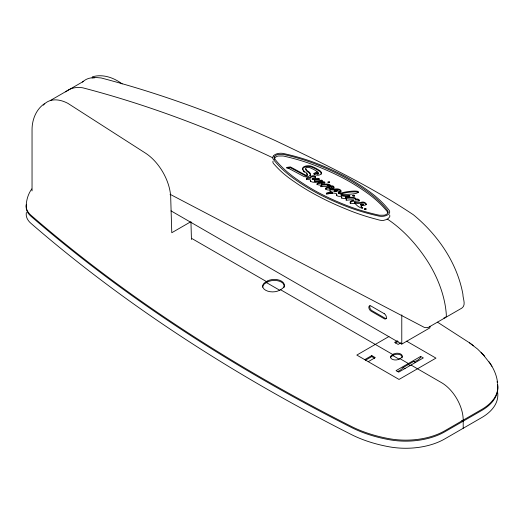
<?xml version="1.0" encoding="UTF-8"?>
<svg xmlns="http://www.w3.org/2000/svg" width="524" height="524" viewBox="0 0 524 524"><rect width="100%" height="100%" fill="white"/><g stroke="black" fill="none" stroke-linecap="round" stroke-linejoin="round"><path stroke-width="0.79" d="M26.2 206.22C26.318 200.07 28.139 193.946 31.768 188.948M274.373 159.368L274.805 157.986A6.046 3.367 -1.7 0 1 278.218 156.014L283.163 155.982A167.765 93.416 -1.7 0 1 316.601 166.056A261.764 145.764 -1.7 0 1 344.458 178.795A261.764 145.764 -1.7 0 1 368.339 193.834A167.765 93.416 -1.7 0 1 387.629 212.076L388.022 212.751M310.208 175.94L310.365 175.206A7.821 4.356 -1.7 0 0 308.636 172.429L307.948 172.003A9.956 5.541 -1.7 0 1 305.721 169.278A1.166 0.648 -1.7 0 1 305.747 169.003M319.601 182.634L319.968 181.612A18.635 10.375 -1.7 0 1 314.197 182.254A4.015 2.234 -1.7 0 1 310.791 181.284A1.965 1.094 -1.7 0 1 310.699 180.21L310.221 179.745A11.875 6.615 -1.7 0 1 308.302 179.614A2.803 1.565 -1.7 0 1 306.691 179.044A1.572 0.878 -1.7 0 1 306.769 177.964A2.057 1.146 -1.7 0 1 308.584 177.531A4.33 2.41 -1.7 0 0 310.509 177.374L310.87 176.863A0.753 0.419 -1.7 0 1 311.02 176.365L311.04 176.352A3.406 1.893 -1.7 0 1 312.939 175.71A2.207 1.225 -1.7 0 1 315.527 177.099A1.736 0.969 -1.7 0 1 314.151 177.891A19.65 10.945 -1.7 0 0 312.265 178.186C311.551 179.706 317.027 177.99 318.31 178.37A0.983 0.55 -1.7 0 1 319.326 178.776A0.983 0.55 -1.7 0 1 318.723 179.418A6.216 3.458 -1.7 0 1 316.824 179.686A6.216 3.458 -1.7 0 0 314.924 179.955A0.983 0.55 -1.7 0 0 314.321 180.597A0.983 0.55 -1.7 0 0 315.343 181.003A18.648 10.382 -1.7 0 0 321.035 180.197A0.969 0.544 -1.7 0 1 322.28 180.466A0.969 0.544 -1.7 0 1 321.788 181.18L320.943 181.861A0.969 0.537 -1.7 0 0 322.293 181.926A1.703 0.95 -1.7 0 1 324.232 181.828A1.356 0.753 -1.7 0 1 324.847 182.594A1.231 0.688 -1.7 0 1 323.184 183.19A1.906 1.061 -1.7 0 0 321.271 183.407L321.389 183.944A6.216 3.458 -1.7 0 0 325.24 184.153A7.225 4.022 -1.7 0 1 327.179 184.062A4.028 2.247 -1.7 0 1 330.408 185.195A1.212 0.675 -1.7 0 1 330.205 185.981L330.231 186.786A2.522 1.402 -1.7 0 1 333.054 186.852A2.522 1.402 -1.7 0 1 333.88 188.345M320.93 182.28L320.963 182.666A0.969 0.537 -1.7 0 0 322.319 182.732A1.703 0.95 -1.7 0 1 324.258 182.634A1.356 0.753 -1.7 0 1 324.867 183.105M359.34 200.81A3.157 1.755 -1.7 0 0 355.272 199.88L355.396 198.891A1.808 1.002 -1.7 0 0 354.899 197.856A3.629 2.024 -1.7 0 0 353.169 197.397A16.401 9.131 -1.7 0 0 347.346 197.443A2.437 1.356 -1.7 0 1 345.467 197.207L345.558 196.749A3.105 1.729 -1.7 0 1 347.484 196.579A2.797 1.559 -1.7 0 0 349.403 196.376A0.983 0.544 -1.7 0 0 349.842 195.694A0.983 0.544 -1.7 0 0 348.709 195.38A9.773 5.443 -1.7 0 1 341.078 194.725L340.895 194.397L341.445 194.221A31.191 17.371 -1.7 0 0 355.023 193.611A5.587 3.111 -1.7 0 0 358.193 192.288A1.212 0.675 -1.7 0 0 357.551 191.28A11.594 6.458 -1.7 0 0 353.7 191.07A31.171 17.358 -1.7 0 0 342.329 192.721A4.742 2.64 -1.7 0 1 338.445 192.773L338.17 192.472L338.655 192.243A2.378 1.323 -1.7 0 0 340.888 190.422A4.461 2.482 -1.7 0 0 335.812 188.935A11.659 6.491 -1.7 0 1 329.996 188.876L329.865 188.345A2.096 1.166 -1.7 0 1 331.803 188.208A1.467 0.819 -1.7 0 0 333.637 187.821A2.522 1.402 -1.7 0 0 333.231 186.144A2.522 1.402 -1.7 0 0 330.205 185.981M355.272 199.88L355.423 199.696A1.808 1.002 -1.7 0 0 354.925 198.662A3.629 2.024 -1.7 0 0 353.196 198.203A16.401 9.131 -1.7 0 0 347.366 198.249A2.437 1.356 -1.7 0 1 345.486 198.02L345.578 197.555M44.317 103.778C35.94 109.549 31.997 119.957 32.043 129.867L32.043 190.887M312.049 179.077L312.389 179.614L318.33 179.175A0.983 0.55 -1.7 0 1 319.273 179.463M50.232 100.556L83.65 81.266M190.258 222.065L171.78 232.735L170.739 198.629A37.938 21.903 60 0 0 145.849 153.368L67.904 103.366A44.206 25.525 60 0 0 43.276 105.18M314.112 174.204L315.723 173.274L317.754 174.354L318.199 174.138A3.111 1.736 -1.7 0 0 317.78 172.776M321.291 184.212L321.415 184.749A6.216 3.458 -1.7 0 0 325.26 184.959A7.225 4.022 -1.7 0 1 327.205 184.867A4.028 2.247 -1.7 0 1 330.434 186A1.212 0.675 -1.7 0 1 330.231 186.786M388.959 336.519L356.818 355.076L399.026 379.441L435.955 358.121L406.578 341.163M364.73 359.641L371.765 355.58L375.282 357.61L368.248 361.671M397.441 340.757L394.624 342.382L398.142 344.412L400.958 342.788M365.438 360.25L371.765 356.595L374.581 358.219M395.332 342.991L398.142 341.366M171.001 210.864L401.777 344.104L429.909 327.86L429.909 326.236M420.68 356.412L396.059 370.625L398.699 372.145L423.32 357.931L420.68 356.412L420.68 357.427A10.572 6.105 -60 0 1 413.646 361.488L403.094 367.579A10.572 6.105 -60 0 1 397.179 371.555M334.116 191.018L334.089 191.149A2.43 1.349 -1.7 0 0 336.323 191.286L337.076 191.018L336.585 190.802A2.43 1.349 -1.7 0 0 334.116 191.018L334.102 191.443A2.43 1.349 -1.7 0 0 336.329 191.581L337.089 191.306L336.598 191.09A2.43 1.349 -1.7 0 0 336.087 191.011M352.914 196.133L353.124 196.061A1.664 0.93 -1.7 0 1 354.447 196.153L354.604 196.238M354.362 202.533L354.427 203.004A10.015 5.574 -1.7 0 0 359.706 203.384L360.198 203.338A2.371 1.323 -1.7 0 0 361.101 203.129A2.908 1.618 -1.7 0 1 364.94 203.397A11.128 6.196 -1.7 0 1 366.021 204.275A2.148 1.199 -1.7 0 1 366.269 204.694M428.075 327.579L461.827 308.125C466.439 305.079 462.744 298.379 462.895 294.174C457.105 262.76 437.868 234.916 413.482 214.847L413.312 214.716C369.852 185.725 322.398 163.003 275.29 140.589L275.021 140.465C218.901 114.985 160.848 93.606 101.198 77.971L96.128 77.513L91.988 77.912M329.891 189.151L330.022 189.681A11.659 6.491 -1.7 0 0 335.838 189.74A4.461 2.482 -1.7 0 1 340.908 191.234A2.378 1.323 -1.7 0 1 341.013 191.43M338.465 193.081L338.471 193.579A4.742 2.64 -1.7 0 0 342.355 193.533A31.171 17.358 -1.7 0 1 353.726 191.876A11.594 6.458 -1.7 0 1 357.578 192.092A1.212 0.675 -1.7 0 1 358.403 192.596M427.695 327.716L424.388 327.435L170.031 194.266M319.968 181.612L319.64 182.129A1.14 0.635 -1.7 0 0 320.38 182.391L320.144 183.197A3.21 1.788 -1.7 0 0 317.138 184.369A1.598 0.891 -1.7 0 0 317.02 184.749M92.368 76.838C102.724 73.727 113.832 77.631 122.164 83.945M286.851 167.411L290.368 166.914L305.472 175.023A1.074 0.596 -1.7 0 0 306.592 175.14A1.074 0.596 -1.7 0 0 307.293 174.616A4.788 2.666 -1.7 0 0 306.036 172.599A13.008 7.244 -1.7 0 1 302.695 168.754A4.192 2.338 -1.7 0 1 303.992 166.691A5.987 3.334 -1.7 0 1 311.754 166.344A47.867 26.652 -1.7 0 1 319.994 170.772A6.144 3.419 -1.7 0 1 320.976 173.948A3.288 1.827 -1.7 0 1 315.612 174.813L313.555 173.706L315.697 172.468L317.727 173.549L318.173 173.333A3.111 1.736 -1.7 0 0 317.754 171.97L317.577 171.839A44.723 24.903 -1.7 0 0 310.601 168.014L309.599 167.615A2.954 1.644 -1.7 0 0 306.324 167.759L305.99 167.922A1.166 0.648 -1.7 0 0 305.689 168.407L305.702 168.473A9.956 5.541 -1.7 0 0 307.929 171.197L308.616 171.623A7.821 4.356 -1.7 0 1 310.346 174.4L310.182 175.134A4.113 2.292 -1.7 0 1 303.913 176.529L286.851 167.411L286.877 168.217M287.578 168.119L290.388 167.719L305.492 175.828A1.074 0.596 -1.7 0 0 306.619 175.946A1.074 0.596 -1.7 0 0 307.319 175.422A4.788 2.666 -1.7 0 0 306.822 173.994M361.842 204.34L361.639 204.367A2.43 1.349 -1.7 0 0 360.702 204.635L360.682 204.766A2.43 1.349 -1.7 0 0 362.66 204.95L362.909 204.904A2.43 1.349 -1.7 0 0 363.597 204.681L363.636 204.557A2.43 1.349 -1.7 0 0 362.922 204.367M341.353 195.026L341.098 195.537A9.773 5.443 -1.7 0 0 348.735 196.186A0.983 0.544 -1.7 0 1 349.757 196.389M361.291 205.991L361.088 206.05A8.319 4.631 -1.7 0 0 362.333 208.316M320.38 182.391L320.118 182.391A3.21 1.788 -1.7 0 0 317.118 183.564A1.598 0.891 -1.7 0 0 317.623 184.599A4.971 2.771 -1.7 0 0 321.382 185.064L321.933 185.273L321.539 185.594A0.969 0.544 -1.7 0 0 320.76 186.223A0.969 0.544 -1.7 0 0 321.821 186.662A22.932 12.766 -1.7 0 1 327.651 186.616A3.91 2.175 -1.7 0 1 329.432 187.002L329.537 187.376L328.876 187.461A2.089 1.166 -1.7 0 0 326.531 187.54A2.089 1.166 -1.7 0 0 325.712 188.778A3.059 1.703 -1.7 0 0 328.823 190.009A1.317 0.734 -1.7 0 1 330.199 190.749A2.424 1.349 -1.7 0 0 330.893 191.745A3.111 1.736 -1.7 0 0 332.458 192.19L332.485 192.996A7.113 3.963 -1.7 0 0 326.786 193.795A0.996 0.557 -1.7 0 0 326.413 194.109M321.533 185.869L321.959 186.151L321.566 186.4A0.969 0.544 -1.7 0 0 320.839 186.754M353.543 200.666L353.969 200.934L353.517 201.203A3.812 2.122 -1.7 0 0 350.346 202.519A2.247 1.251 -1.7 0 0 350.156 202.945M310.431 180.57L310.719 181.016A1.965 1.094 -1.7 0 0 310.509 181.566M329.38 181.893L329.603 182.214L329.118 182.444A1.899 1.055 -1.7 0 1 327.886 182.247L328.057 181.802A1.664 0.93 -1.7 0 1 329.38 181.893L329.406 182.706M334.102 191.443L334.102 191.312A2.43 1.349 -1.7 0 1 334.561 191.149M329.458 187.815L329.563 188.182L328.902 188.267A2.089 1.166 -1.7 0 0 326.727 188.28A2.089 1.166 -1.7 0 0 325.679 189.361M413.646 361.488L415.624 362.628M192.092 238.649L266.461 281.584L266.461 282.6L279.823 290.316M280.53 289.707L392.869 354.565L392.869 355.58L399.196 359.235M399.904 358.626L408.366 363.518L408.366 364.534L410.351 365.673M411.006 365.038L441.568 382.684A30.589 17.665 60 0 1 463.203 420.15M403.094 367.579L405.072 368.719M461.795 420.353L463.203 421.165L463.203 428.278M437.481 322.168L469.386 342.735L477.521 349.023L482.722 354.152M346.633 199.395L346.541 199.847A0.91 0.511 -1.7 0 0 346.135 200.345M469.386 342.735L473.558 345.781M483.03 354.493L490.268 363.715M481.091 352.41L484.7 356.281M489.043 361.815C493.438 367.986 496.778 375.092 497.538 382.69M490.693 364.376L491.938 366.309M190.939 221.672L191.45 239.527M401.777 314.865L401.777 344.104M371.765 355.58L371.765 356.595M316.483 171.898A44.723 24.903 -1.7 0 1 317.066 172.278M321.238 174.204A6.144 3.419 -1.7 0 0 320.02 171.577A47.867 26.652 -1.7 0 0 311.78 167.149A5.987 3.334 -1.7 0 0 304.018 167.497A4.192 2.338 -1.7 0 0 302.721 169.56A13.008 7.244 -1.7 0 0 302.826 169.92M304.477 172.265A13.008 7.244 -1.7 0 1 304.149 171.957M303.854 171.636A13.008 7.244 -1.7 0 1 303.586 171.309M303.35 170.968A13.008 7.244 -1.7 0 1 303.147 170.627M306.278 173.536A4.788 2.666 -1.7 0 1 306.481 173.68M322.378 181.54A0.969 0.544 -1.7 0 0 321.055 181.003A18.648 10.382 -1.7 0 1 315.363 181.808A0.983 0.55 -1.7 0 1 314.38 181.461A0.983 0.55 -1.7 0 1 314.747 180.826M315.546 177.905A2.207 1.225 -1.7 0 0 312.966 176.516A3.406 1.893 -1.7 0 0 311.066 177.164A0.753 0.419 -1.7 0 0 310.896 177.675L310.536 178.18A4.33 2.41 -1.7 0 1 308.603 178.337A2.057 1.146 -1.7 0 0 306.795 178.769A1.572 0.878 -1.7 0 0 306.442 179.503M319.987 182.418A18.635 10.375 -1.7 0 1 319.365 182.535M320.406 183.197A1.14 0.635 -1.7 0 1 319.823 183.04M329.838 191.011A1.317 0.734 -1.7 0 1 330.218 191.555M332.485 192.996A3.111 1.736 -1.7 0 1 330.919 192.55M336.696 194.653A1.33 0.74 -1.7 0 1 336.611 195.419A1.186 0.662 -1.7 0 0 336.408 195.721M341.353 197.293A1.179 0.655 -1.7 0 1 341.681 197.869A2.358 1.31 -1.7 0 0 341.668 198.288M350.373 203.574A2.247 1.251 -1.7 0 1 350.235 203.371M335.57 190.991A2.43 1.349 -1.7 0 1 335.832 190.991M328.083 182.614A1.664 0.93 -1.7 0 1 329.098 182.621M364.416 209.489A0.969 0.544 -1.7 0 1 365.942 209.345M273.011 161.209A8.057 4.199 -4.4 0 0 273.541 163.567L276.246 166.567A169.769 90.881 -3.4 0 0 293.001 180.806L294.842 182.064A263.448 144.768 -2.3 0 0 317.013 195.518L319.221 196.67A263.336 148.358 -1.2 0 0 345.054 208.644L347.687 209.738A169.521 97.811 0 0 0 375.865 219.111L378.898 219.942A8.076 4.906 2.7 0 0 383.47 220.414L387.57 219.248L389.692 216.825A8.076 4.906 2.7 0 0 389.614 214.912M355.246 199.074A3.157 1.755 -1.7 0 1 359.484 200.332A1.192 0.662 -1.7 0 1 358.108 201.124A5.902 3.288 -1.7 0 0 354.335 201.727L354.401 202.198A10.015 5.574 -1.7 0 0 359.687 202.578L360.171 202.533A2.371 1.323 -1.7 0 0 361.082 202.316A2.908 1.618 -1.7 0 1 364.914 202.592A11.128 6.196 -1.7 0 1 365.994 203.469A2.148 1.199 -1.7 0 1 364.521 205.251A6.963 3.878 -1.7 0 1 361.311 205.192L361.023 205.303A8.319 4.631 -1.7 0 0 362.805 207.89L361.436 208.067A16.761 9.334 -1.7 0 1 356.215 204.701L355.875 204.294A2.607 1.454 -1.7 0 0 354.506 203.554A3.95 2.201 -1.7 0 0 352.587 203.423A2.247 1.251 -1.7 0 1 350.32 201.714A3.812 2.122 -1.7 0 1 353.497 200.397L353.942 200.129L353.517 199.86A16.657 9.275 -1.7 0 0 347.7 200.129A1.31 0.727 -1.7 0 1 346.109 199.539A0.91 0.511 -1.7 0 1 346.521 199.041L346.344 198.511A4.913 2.731 -1.7 0 0 344.406 198.537A2.358 1.31 -1.7 0 1 341.655 197.057A1.179 0.655 -1.7 0 0 340.286 196.323A3.341 1.86 -1.7 0 1 336.768 195.478A1.186 0.662 -1.7 0 1 336.585 194.614A1.33 0.74 -1.7 0 0 336.172 193.566A7.074 3.943 -1.7 0 0 329.38 193.579A7.054 3.923 -1.7 0 1 327.539 193.965A0.996 0.557 -1.7 0 1 326.439 193.664A0.996 0.557 -1.7 0 1 326.76 192.989A7.113 3.963 -1.7 0 1 332.458 192.19M497.551 384.799A55.177 31.853 0 0 1 481.667 410.508L444.738 431.828A55.177 31.853 0 0 1 389.181 439.695A105.599 60.967 0 0 1 351.244 427.381A1847.624 1066.72 0 0 1 30.916 216.216A28.132 16.244 0 0 1 26.39 205.329M497.551 391.906A55.177 31.853 0 0 1 481.667 417.615L444.738 438.935A55.177 31.853 0 0 1 389.181 446.802A105.599 60.967 0 0 1 351.244 434.488A1847.624 1066.72 0 0 1 30.916 223.322A28.132 16.244 0 0 1 26.39 212.436M497.551 383.784A55.177 31.853 0 0 1 481.667 409.493L444.738 430.813A55.177 31.853 0 0 1 389.181 438.68A105.599 60.967 0 0 1 351.244 426.366A1847.624 1066.72 0 0 1 30.916 215.2A28.132 16.244 0 0 1 26.39 204.314M497.047 381.636A55.177 31.853 0 0 1 497.414 383.064M283.982 287.643A9.949 5.744 0 0 0 279.344 281.178A9.949 5.744 0 0 0 267.338 282.095L265.583 283.111A9.949 5.744 0 0 0 262.668 287.172M402.072 357.846A4.971 2.869 0 0 0 399.753 354.617A4.971 2.869 0 0 0 393.747 355.076L391.991 356.091A4.971 2.869 0 0 0 390.701 357.375M82.51 82.085A44.206 25.525 60 0 1 94.726 77.768M370.003 305.715A3.111 1.795 60 0 0 371.909 310.621L385.094 318.232A3.111 1.795 60 0 0 386.653 318.389M443.88 317.957A5.43 3.137 60 0 0 446.33 314.904A76.229 44.009 60 0 0 427.08 260.52A98.826 57.057 60 0 0 387.085 218.908M273.05 157.921A1541.497 889.988 60 0 0 82.812 87.822A55.557 32.075 60 0 0 65.683 91.87M326.701 184.841A1541.497 889.988 60 0 1 332.485 187.919M335.294 189.433A1541.497 889.988 60 0 1 340.214 192.098M360.617 204.406L360.676 204.478A2.43 1.349 -1.7 0 0 362.654 204.661L362.903 204.615A2.43 1.349 -1.7 0 0 363.584 204.393L363.643 204.275A2.43 1.349 -1.7 0 0 361.887 204.046L361.626 204.078A2.43 1.349 -1.7 0 0 360.695 204.34L360.617 204.406M274.419 157.049L274.871 159.126A167.765 93.416 -1.7 0 0 294.167 177.367A261.764 145.764 -1.7 0 0 318.035 192.413A261.764 145.764 -1.7 0 0 345.892 205.153A167.765 93.416 -1.7 0 0 379.33 215.226L384.282 215.187A6.046 3.367 -1.7 0 0 387.688 213.222L388.127 211.84L387.577 210.465A167.765 93.416 -1.7 0 0 368.28 192.223A261.764 145.764 -1.7 0 0 344.412 177.184A261.764 145.764 -1.7 0 0 316.555 164.444A167.765 93.416 -1.7 0 0 283.117 154.364L278.172 154.403A6.046 3.367 -1.7 0 0 274.759 156.375L274.419 157.049M352.776 195.445L352.927 195.694A1.899 1.055 -1.7 0 0 354.159 195.891L354.65 195.668L354.427 195.347A1.664 0.93 -1.7 0 0 353.097 195.256L352.803 195.4M273.305 156.087L272.88 156.931A8.043 4.48 -1.7 0 0 273.417 159.466A169.468 94.366 -1.7 0 0 292.916 177.911A263.369 146.655 -1.7 0 0 316.941 193.048A263.369 146.655 -1.7 0 0 344.969 205.867A169.468 94.366 -1.7 0 0 378.78 216.052A8.043 4.48 -1.7 0 0 383.345 216.255L384.852 215.986A7.605 4.231 -1.7 0 0 389.142 213.51L389.568 212.665A8.043 4.48 -1.7 0 0 389.031 210.131A169.468 94.366 -1.7 0 0 369.538 191.686A263.369 146.655 -1.7 0 0 345.512 176.549A263.369 146.655 -1.7 0 0 317.478 163.724A169.468 94.366 -1.7 0 0 283.674 153.545A8.043 4.48 -1.7 0 0 279.102 153.342L277.596 153.604A7.605 4.231 -1.7 0 0 273.305 156.087M267.338 281.08L265.583 282.095A9.949 5.744 0 0 0 265.583 290.217A9.949 5.744 0 0 0 279.646 290.217L281.408 289.202A9.949 5.744 0 0 0 281.408 281.08A9.949 5.744 0 0 0 267.338 281.08M393.747 354.06L391.991 355.076A4.971 2.869 0 0 0 391.991 359.137A4.971 2.869 0 0 0 399.026 359.137L400.781 358.121A4.971 2.869 0 0 0 400.781 354.06A4.971 2.869 0 0 0 393.747 354.06M384.216 313.666L371.031 306.049A3.111 1.795 60 0 0 368.831 307.319A3.111 1.795 60 0 0 371.031 311.125L384.216 318.743A3.111 1.795 60 0 0 386.417 317.472A3.111 1.795 60 0 0 384.216 313.666M364.743 209.417A0.969 0.544 -1.7 0 0 366.204 208.919A0.969 0.544 -1.7 0 0 364.743 208.48A0.969 0.544 -1.7 0 0 364.743 209.417"/></g></svg>
